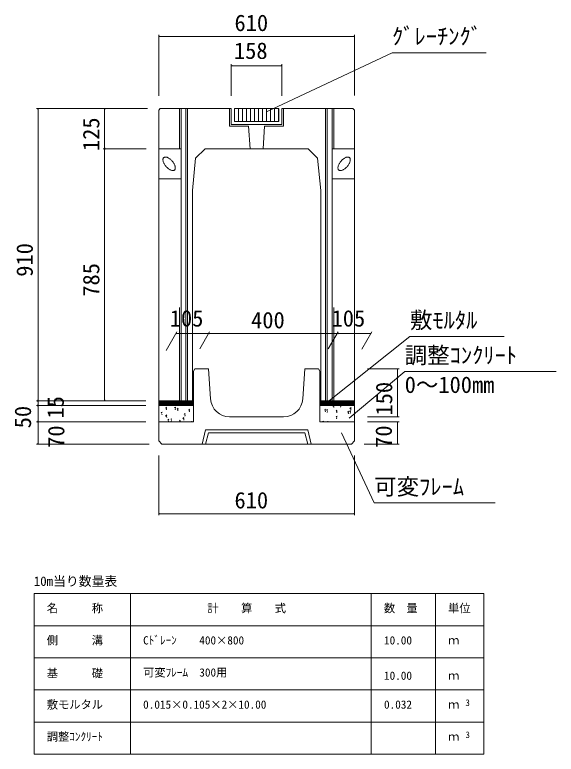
# Model space of a CAD drawing. Units: millimetres on the paper, scale 1:20. Extents: x 0 to 841, y 0 to 594.
# Drawn here: x 537.6 to 621.9, y 376.7 to 491.8 of the extents above; entities that cross this region are included whole.
import ezdxf
from ezdxf.enums import TextEntityAlignment as Align

# ---------------------------------------------------------------- set-up
doc = ezdxf.new("R2010")
doc.units = ezdxf.units.MM
for name, color, linetype, lineweight in [('0_2', 7, 'Continuous', 18), ('D-STR-DIM（寸法）', 7, 'Continuous', 18), ('D-STR-HTXT（旗揚げ）', 4, 'Continuous', 18), ('D-STR-STRn（構造物）', 5, 'Continuous', 18), ('D-STR-TXT（文字）', 7, 'Continuous', 18), ('D-STR（構造物外形線）', 1, 'Continuous', 18)]:
    doc.layers.add(name, color=color, linetype=linetype, lineweight=lineweight)
doc.styles.add('ＭＳ ゴシック', font='')
doc.styles.get('ＭＳ ゴシック').set_extended_font_data('MS Gothic')

msp = doc.modelspace()

# ---------------------------------------------------------------- linework, layer by layer
at = {"layer": '0_2'}
for p, q in [((560.044, 488.447), (560.194, 488.472)), ((560.194, 488.422), (560.044, 488.447)), ((590.394, 488.472), (590.544, 488.447)), ((590.544, 488.447), (590.394, 488.422)), ((571.344, 483.865), (571.494, 483.89)), ((571.494, 483.84), (571.344, 483.865)), ((579.094, 483.89), (579.244, 483.865)), ((579.244, 483.865), (579.094, 483.84)), ((541.235, 477.058), (541.26, 477.208)), ((541.26, 477.208), (541.285, 477.058)), ((551.595, 477.058), (551.62, 477.208)), ((551.62, 477.208), (551.645, 477.058)), ((551.62, 470.958), (551.595, 471.108)), ((551.595, 470.808), (551.62, 470.958)), ((551.645, 471.108), (551.62, 470.958)), ((551.62, 470.958), (551.645, 470.808)), ((562.705, 442.168), (562.855, 442.193)), ((562.855, 442.143), (562.705, 442.168)), ((567.678, 442.193), (567.828, 442.168)), ((567.828, 442.168), (567.678, 442.143)), ((567.828, 442.168), (567.978, 442.193)), ((567.978, 442.143), (567.828, 442.168)), ((587.678, 442.193), (587.828, 442.168)), ((587.828, 442.168), (587.678, 442.143)), ((587.828, 442.168), (587.978, 442.193)), ((587.978, 442.143), (587.828, 442.168)), ((592.953, 442.193), (593.103, 442.168)), ((593.103, 442.168), (592.953, 442.143)), ((597.207, 436.558), (597.232, 436.708)), ((597.232, 436.708), (597.257, 436.558)), ((541.26, 431.708), (541.235, 431.858)), ((541.235, 431.558), (541.26, 431.708)), ((541.285, 431.858), (541.26, 431.708)), ((541.26, 431.708), (541.285, 431.558)), ((551.62, 431.708), (551.595, 431.858)), ((551.645, 431.858), (551.62, 431.708)), ((541.26, 430.958), (541.235, 431.108)), ((541.235, 430.808), (541.26, 430.958)), ((541.285, 431.108), (541.26, 430.958)), ((541.26, 430.958), (541.285, 430.808)), ((541.26, 428.458), (541.235, 428.608)), ((541.235, 428.308), (541.26, 428.458)), ((541.285, 428.608), (541.26, 428.458)), ((541.26, 428.458), (541.285, 428.308)), ((597.232, 429.208), (597.207, 429.358)), ((597.207, 428.308), (597.232, 428.458)), ((597.257, 429.358), (597.232, 429.208)), ((597.232, 428.458), (597.257, 428.308)), ((541.26, 424.958), (541.235, 425.108)), ((541.285, 425.108), (541.26, 424.958)), ((597.232, 424.958), (597.207, 425.108)), ((597.257, 425.108), (597.232, 424.958)), ((560.044, 414.131), (560.194, 414.156)), ((560.194, 414.106), (560.044, 414.131)), ((590.394, 414.156), (590.544, 414.131)), ((590.544, 414.131), (590.394, 414.106))]:
    msp.add_line(p, q, dxfattribs=at)
at = {"layer": '0_2', "color": 9}
for p, q in [((560.044, 488.447), (560.064, 488.447)), ((590.544, 488.447), (590.524, 488.447)), ((571.344, 483.865), (571.364, 483.865)), ((579.244, 483.865), (579.224, 483.865)), ((541.26, 477.208), (541.26, 477.188)), ((551.62, 477.208), (551.62, 477.188)), ((551.62, 470.958), (551.62, 470.978)), ((551.62, 470.958), (551.62, 470.938)), ((562.705, 442.168), (562.725, 442.168)), ((567.828, 442.168), (567.808, 442.168)), ((567.828, 442.168), (567.848, 442.168)), ((587.828, 442.168), (587.808, 442.168)), ((587.828, 442.168), (587.848, 442.168)), ((593.103, 442.168), (593.083, 442.168)), ((597.232, 436.708), (597.232, 436.688)), ((541.26, 431.708), (541.26, 431.728)), ((541.26, 431.708), (541.26, 431.688)), ((551.62, 431.708), (551.62, 431.728)), ((541.26, 430.958), (541.26, 430.978)), ((541.26, 430.958), (541.26, 430.938)), ((541.26, 428.458), (541.26, 428.478)), ((541.26, 428.458), (541.26, 428.438)), ((597.232, 429.208), (597.232, 429.228)), ((597.232, 428.458), (597.232, 428.438)), ((541.26, 424.958), (541.26, 424.978)), ((597.232, 424.958), (597.232, 424.978)), ((560.044, 414.131), (560.064, 414.131)), ((590.544, 414.131), (590.524, 414.131))]:
    msp.add_line(p, q, dxfattribs=at)
at = {"layer": 'D-STR-DIM（寸法）'}
for p, q in [((560.044, 479.209), (560.044, 488.697)), ((560.064, 488.447), (590.524, 488.447)), ((590.544, 479.213), (590.544, 488.697)), ((571.344, 479.208), (571.344, 484.115)), ((579.224, 483.865), (571.364, 483.865)), ((579.244, 479.208), (579.244, 484.115)), ((558.294, 477.208), (541.01, 477.208)), ((541.26, 477.188), (541.26, 431.728)), ((558.294, 477.208), (551.37, 477.208)), ((551.62, 470.978), (551.62, 477.188)), ((558.082, 470.958), (551.37, 470.958)), ((558.082, 470.958), (551.37, 470.958)), ((551.62, 470.938), (551.62, 431.728)), ((561.199, 439.559), (562.849, 442.418)), ((567.808, 442.168), (562.725, 442.168)), ((566.449, 439.778), (567.973, 442.418)), ((566.449, 439.778), (567.973, 442.418)), ((567.848, 442.168), (587.808, 442.168)), ((586.449, 439.778), (587.973, 442.418)), ((586.449, 439.778), (587.973, 442.418)), ((587.848, 442.168), (593.083, 442.168)), ((591.699, 439.735), (593.248, 442.418)), ((592.544, 436.708), (597.482, 436.708)), ((597.232, 436.688), (597.232, 429.228)), ((558.048, 431.708), (541.01, 431.708)), ((558.048, 431.708), (541.01, 431.708)), ((541.26, 431.688), (541.26, 430.978)), ((558.048, 431.708), (551.37, 431.708)), ((558.044, 430.958), (541.01, 430.958)), ((558.044, 430.958), (541.01, 430.958)), ((541.26, 430.938), (541.26, 428.478)), ((558.044, 428.458), (541.01, 428.458)), ((558.044, 428.458), (541.01, 428.458)), ((541.26, 428.438), (541.26, 424.978)), ((592.544, 429.208), (597.482, 429.208)), ((592.544, 428.458), (597.482, 428.458)), ((597.232, 428.438), (597.232, 424.978)), ((558.544, 424.958), (541.01, 424.958)), ((592.044, 424.958), (597.482, 424.958)), ((560.044, 423.208), (560.044, 413.881)), ((590.544, 423.208), (590.544, 413.881)), ((560.064, 414.131), (590.524, 414.131))]:
    msp.add_line(p, q, dxfattribs=at)
at = {"layer": 'D-STR-HTXT（旗揚げ）'}
for p, q in [((576.806, 476.714), (596.378, 485.9)), ((611.04, 485.9), (596.378, 485.9)), ((586.134, 431.344), (599.169, 441.712)), ((613.831, 441.712), (599.169, 441.712)), ((589.705, 428.986), (598.351, 436.25)), ((621.949, 436.25), (598.351, 436.25)), ((588.513, 426.708), (593.597, 415.797)), ((612.46, 415.797), (593.597, 415.797)), ((540.654, 401.687), (610.654, 401.687)), ((540.654, 376.687), (540.654, 401.687)), ((555.654, 376.687), (555.654, 401.687)), ((593.154, 376.687), (593.154, 401.687)), ((603.154, 385.687), (603.154, 401.687)), ((603.154, 376.687), (603.154, 401.687)), ((610.654, 376.687), (610.654, 401.687)), ((540.654, 396.687), (610.654, 396.687)), ((540.654, 391.687), (610.654, 391.687)), ((540.654, 386.687), (610.654, 386.687)), ((540.654, 381.687), (610.654, 381.687)), ((540.654, 376.687), (610.654, 376.687))]:
    msp.add_line(p, q, dxfattribs=at)
at = {"layer": 'D-STR-STRn（構造物）'}
for p, q in [((560.044, 430.958), (560.044, 431.708)), ((560.044, 431.708), (565.438, 431.708)), ((560.044, 431.651), (560.101, 431.708)), ((560.044, 431.475), (560.278, 431.708)), ((560.044, 431.298), (560.454, 431.708)), ((560.044, 431.121), (560.631, 431.708)), ((560.058, 430.958), (560.808, 431.708)), ((560.235, 430.958), (560.985, 431.708)), ((560.412, 430.958), (561.162, 431.708)), ((560.588, 430.958), (561.338, 431.708)), ((560.765, 430.958), (561.515, 431.708)), ((560.942, 430.958), (561.692, 431.708)), ((561.119, 430.958), (561.869, 431.708)), ((561.295, 430.958), (562.045, 431.708)), ((561.472, 430.958), (562.222, 431.708)), ((561.649, 430.958), (562.399, 431.708)), ((561.826, 430.958), (562.576, 431.708)), ((562.003, 430.958), (562.753, 431.708)), ((562.179, 430.958), (562.929, 431.708)), ((562.356, 430.958), (563.106, 431.708)), ((562.533, 430.958), (563.283, 431.708)), ((562.71, 430.958), (563.46, 431.708)), ((562.886, 430.958), (563.636, 431.708)), ((563.063, 430.958), (563.813, 431.708)), ((563.24, 430.958), (563.99, 431.708)), ((563.417, 430.958), (564.167, 431.708)), ((563.594, 430.958), (564.344, 431.708)), ((563.77, 430.958), (564.52, 431.708)), ((563.947, 430.958), (564.697, 431.708)), ((564.124, 430.958), (564.874, 431.708)), ((564.301, 430.958), (565.051, 431.708)), ((564.477, 430.958), (565.227, 431.708)), ((564.654, 430.958), (565.404, 431.708)), ((590.544, 431.708), (585.15, 431.708)), ((585.15, 431.655), (585.203, 431.708)), ((585.15, 431.479), (585.38, 431.708)), ((585.15, 431.302), (585.557, 431.708)), ((585.15, 431.125), (585.734, 431.708)), ((585.16, 430.958), (585.91, 431.708)), ((585.337, 430.958), (586.087, 431.708)), ((585.514, 430.958), (586.264, 431.708)), ((585.691, 430.958), (586.441, 431.708)), ((585.867, 430.958), (586.617, 431.708)), ((586.044, 430.958), (586.794, 431.708)), ((586.221, 430.958), (586.971, 431.708)), ((586.398, 430.958), (587.148, 431.708)), ((586.575, 430.958), (587.325, 431.708)), ((586.751, 430.958), (587.501, 431.708)), ((586.928, 430.958), (587.678, 431.708)), ((587.105, 430.958), (587.855, 431.708)), ((587.282, 430.958), (588.032, 431.708)), ((587.458, 430.958), (588.208, 431.708)), ((587.635, 430.958), (588.385, 431.708)), ((587.812, 430.958), (588.562, 431.708)), ((587.989, 430.958), (588.739, 431.708)), ((588.166, 430.958), (588.916, 431.708)), ((588.342, 430.958), (589.092, 431.708)), ((588.519, 430.958), (589.269, 431.708)), ((588.696, 430.958), (589.446, 431.708)), ((588.873, 430.958), (589.623, 431.708)), ((589.049, 430.958), (589.799, 431.708)), ((589.226, 430.958), (589.976, 431.708)), ((589.403, 430.958), (590.153, 431.708)), ((589.58, 430.958), (590.33, 431.708)), ((589.757, 430.958), (590.507, 431.708)), ((590.544, 430.958), (590.544, 431.708)), ((560.044, 430.958), (565.438, 430.958)), ((560.044, 430.958), (560.044, 428.458)), ((561.137, 430.575), (561.258, 430.718)), ((561.137, 430.575), (561.287, 430.562)), ((562.523, 430.667), (562.698, 430.734)), ((562.523, 430.667), (562.647, 430.583)), ((562.931, 430.418), (563.051, 430.561)), ((564.831, 430.958), (565.438, 431.565)), ((565.008, 430.958), (565.438, 431.388)), ((565.185, 430.958), (565.438, 431.212)), ((565.361, 430.958), (565.438, 431.035)), ((590.544, 430.958), (585.15, 430.958)), ((587.13, 430.9), (587.187, 430.958)), ((587.13, 430.9), (587.353, 430.865)), ((587.31, 430.643), (587.282, 430.88)), ((588.366, 430.718), (588.416, 430.869)), ((589.799, 430.486), (589.993, 430.689)), ((589.933, 430.958), (590.544, 431.569)), ((590.11, 430.958), (590.544, 431.392)), ((590.287, 430.958), (590.544, 431.216)), ((590.464, 430.958), (590.544, 431.039)), ((590.544, 430.958), (590.544, 428.458)), ((560.422, 429.861), (560.598, 429.928)), ((560.423, 429.861), (560.547, 429.777)), ((560.507, 429.5), (560.558, 429.651)), ((561.112, 429.339), (561.307, 429.542)), ((561.248, 430.284), (561.219, 430.44)), ((562.608, 430.306), (562.658, 430.457)), ((562.931, 430.418), (563.08, 430.405)), ((563.041, 430.127), (563.012, 430.284)), ((564.015, 429.66), (564.19, 429.728)), ((564.015, 429.661), (564.14, 429.577)), ((564.1, 429.3), (564.15, 429.451)), ((564.724, 430.261), (564.844, 430.405)), ((564.724, 430.261), (564.873, 430.248)), ((564.834, 429.97), (564.805, 430.127)), ((585.895, 430.259), (586.015, 430.402)), ((585.895, 430.259), (586.044, 430.246)), ((586.005, 429.968), (585.976, 430.125)), ((586.181, 430.272), (586.356, 430.339)), ((586.181, 430.272), (586.305, 430.188)), ((586.265, 429.911), (586.316, 430.062)), ((587.688, 430.102), (587.808, 430.246)), ((587.688, 430.102), (587.837, 430.089)), ((587.798, 429.811), (587.769, 429.968)), ((589.481, 429.945), (589.601, 430.089)), ((589.481, 429.945), (589.63, 429.932)), ((589.591, 429.654), (589.562, 429.811)), ((589.773, 430.072), (589.948, 430.139)), ((589.773, 430.072), (589.898, 429.988)), ((589.799, 430.486), (590.021, 430.452)), ((589.858, 429.711), (589.909, 429.862)), ((589.978, 430.229), (589.95, 430.467)), ((561.112, 429.34), (561.335, 429.305)), ((561.292, 429.083), (561.264, 429.32)), ((561.484, 428.694), (561.605, 428.838)), ((561.484, 428.694), (561.634, 428.681)), ((561.584, 428.458), (561.566, 428.56)), ((561.915, 428.854), (562.09, 428.921)), ((561.915, 428.854), (562.039, 428.77)), ((561.999, 428.494), (562.05, 428.645)), ((563.277, 428.537), (563.398, 428.681)), ((563.277, 428.537), (563.427, 428.524)), ((563.78, 428.926), (563.975, 429.129)), ((563.78, 428.926), (564.003, 428.891)), ((563.96, 428.669), (563.932, 428.906)), ((565.136, 428.458), (565.191, 428.524)), ((585.572, 428.459), (585.747, 428.526)), ((585.572, 428.459), (585.574, 428.458)), ((586.309, 428.458), (586.362, 428.522)), ((587.673, 429.265), (587.848, 429.333)), ((587.673, 429.266), (587.797, 429.182)), ((587.757, 428.905), (587.808, 429.056))]:
    msp.add_line(p, q, dxfattribs=at)
at = {"layer": 'D-STR-TXT（文字）', "color": 5}
for p, q in [((565.3, 431.708), (565.438, 431.708)), ((585.288, 431.708), (585.15, 431.708))]:
    msp.add_line(p, q, dxfattribs=at)
at = {"layer": 'D-STR（構造物外形線）'}
for p, q in [((560.044, 476.958), (560.294, 477.208)), ((560.044, 476.958), (560.044, 431.708)), ((560.294, 477.208), (571.344, 477.208)), ((563.294, 470.958), (563.294, 477.208)), ((563.544, 431.708), (563.544, 477.208)), ((564.294, 431.708), (564.294, 477.208)), ((564.544, 431.708), (564.544, 477.208)), ((571.094, 477.208), (571.094, 474.458)), ((571.344, 477.208), (571.344, 474.708)), ((578.744, 477.208), (571.844, 477.208)), ((571.844, 477.208), (571.844, 475.208)), ((571.847, 475.208), (571.847, 477.208)), ((572.472, 475.208), (572.472, 477.208)), ((573.097, 475.208), (573.097, 477.208)), ((573.722, 475.208), (573.722, 477.208)), ((574.347, 475.208), (574.347, 477.208)), ((574.972, 475.208), (574.972, 477.208)), ((575.597, 475.208), (575.597, 477.208)), ((576.222, 475.208), (576.222, 477.208)), ((576.847, 475.208), (576.847, 477.208)), ((577.472, 475.208), (577.472, 477.208)), ((578.097, 475.208), (578.097, 477.208)), ((578.722, 475.208), (578.722, 477.208)), ((578.744, 475.208), (578.744, 477.208)), ((590.294, 477.208), (579.244, 477.208)), ((579.244, 477.208), (579.244, 474.708)), ((579.494, 477.208), (579.494, 474.458)), ((586.044, 431.708), (586.044, 477.208)), ((586.294, 431.708), (586.294, 477.208)), ((587.044, 431.708), (587.044, 477.208)), ((587.294, 470.958), (587.294, 477.208)), ((590.294, 477.208), (590.544, 476.958)), ((590.544, 476.958), (590.544, 431.708)), ((571.094, 474.458), (574.044, 474.458)), ((571.344, 474.708), (578.236, 474.708)), ((571.844, 475.208), (578.744, 475.208)), ((574.044, 474.458), (574.294, 470.958)), ((576.544, 474.458), (576.294, 470.958)), ((579.244, 474.708), (576.544, 474.708)), ((579.494, 474.458), (576.544, 474.458)), ((563.544, 470.958), (560.044, 470.958)), ((567.294, 470.958), (565.794, 469.458)), ((574.294, 470.958), (567.294, 470.958)), ((574.294, 470.958), (583.294, 470.958)), ((583.294, 470.958), (584.794, 469.458)), ((587.044, 470.958), (590.544, 470.958)), ((560.704, 469.233), (560.708, 469.304)), ((560.708, 469.157), (560.704, 469.233)), ((560.708, 469.304), (560.719, 469.37)), ((560.719, 469.077), (560.708, 469.157)), ((560.719, 469.37), (560.738, 469.43)), ((560.737, 468.993), (560.719, 469.077)), ((560.762, 468.906), (560.737, 468.993)), ((560.738, 469.43), (560.763, 469.484)), ((560.794, 468.817), (560.762, 468.906)), ((560.763, 469.484), (560.796, 469.531)), ((560.833, 468.726), (560.794, 468.817)), ((560.796, 469.531), (560.834, 469.571)), ((560.878, 468.635), (560.833, 468.726)), ((560.834, 469.571), (560.88, 469.604)), ((560.929, 468.543), (560.878, 468.635)), ((560.88, 469.604), (560.931, 469.629)), ((560.986, 468.451), (560.929, 468.543)), ((560.931, 469.629), (560.988, 469.646)), ((560.988, 469.646), (561.05, 469.656)), ((561.05, 469.656), (561.117, 469.657)), ((561.117, 469.657), (561.188, 469.65)), ((561.188, 469.65), (561.263, 469.635)), ((561.263, 469.635), (561.341, 469.613)), ((561.341, 469.613), (561.421, 469.583)), ((561.421, 469.583), (561.503, 469.545)), ((561.503, 469.545), (561.587, 469.5)), ((561.587, 469.5), (561.671, 469.448)), ((561.671, 469.448), (561.755, 469.39)), ((561.755, 469.39), (561.838, 469.326)), ((561.838, 469.326), (561.92, 469.257)), ((561.92, 469.257), (562, 469.182)), ((562, 469.182), (562.078, 469.103)), ((562.078, 469.103), (562.153, 469.02)), ((562.153, 469.02), (562.224, 468.934)), ((562.224, 468.934), (562.29, 468.846)), ((562.29, 468.846), (562.352, 468.756)), ((562.352, 468.756), (562.409, 468.664)), ((562.409, 468.664), (562.46, 468.572)), ((562.46, 468.572), (562.505, 468.481)), ((565.794, 469.458), (565.294, 464.458)), ((584.794, 469.458), (585.294, 464.458)), ((588.128, 468.572), (588.083, 468.481)), ((588.179, 468.664), (588.128, 468.572)), ((588.236, 468.756), (588.179, 468.664)), ((588.298, 468.846), (588.236, 468.756)), ((588.364, 468.934), (588.298, 468.846)), ((588.435, 469.02), (588.364, 468.934)), ((588.51, 469.103), (588.435, 469.02)), ((588.588, 469.182), (588.51, 469.103)), ((588.668, 469.257), (588.588, 469.182)), ((588.75, 469.326), (588.668, 469.257)), ((588.833, 469.39), (588.75, 469.326)), ((588.917, 469.448), (588.833, 469.39)), ((589.001, 469.5), (588.917, 469.448)), ((589.085, 469.545), (589.001, 469.5)), ((589.167, 469.583), (589.085, 469.545)), ((589.247, 469.613), (589.167, 469.583)), ((589.325, 469.635), (589.247, 469.613)), ((589.4, 469.65), (589.325, 469.635)), ((589.471, 469.657), (589.4, 469.65)), ((589.538, 469.656), (589.471, 469.657)), ((589.6, 469.646), (589.538, 469.656)), ((589.657, 469.629), (589.6, 469.646)), ((589.602, 468.451), (589.659, 468.543)), ((589.708, 469.604), (589.657, 469.629)), ((589.659, 468.543), (589.71, 468.635)), ((589.753, 469.571), (589.708, 469.604)), ((589.71, 468.635), (589.755, 468.726)), ((589.792, 469.531), (589.753, 469.571)), ((589.755, 468.726), (589.794, 468.817)), ((589.825, 469.484), (589.792, 469.531)), ((589.794, 468.817), (589.826, 468.906)), ((589.85, 469.43), (589.825, 469.484)), ((589.826, 468.906), (589.851, 468.993)), ((589.869, 469.37), (589.85, 469.43)), ((589.851, 468.993), (589.869, 469.077)), ((589.88, 469.304), (589.869, 469.37)), ((589.869, 469.077), (589.88, 469.157)), ((589.883, 469.233), (589.88, 469.304)), ((589.88, 469.157), (589.883, 469.233)), ((561.048, 468.361), (560.986, 468.451)), ((561.114, 468.272), (561.048, 468.361)), ((561.185, 468.186), (561.114, 468.272)), ((561.26, 468.104), (561.185, 468.186)), ((561.338, 468.025), (561.26, 468.104)), ((561.418, 467.95), (561.338, 468.025)), ((561.5, 467.881), (561.418, 467.95)), ((561.583, 467.816), (561.5, 467.881)), ((561.667, 467.758), (561.583, 467.816)), ((561.751, 467.707), (561.667, 467.758)), ((561.835, 467.662), (561.751, 467.707)), ((561.917, 467.624), (561.835, 467.662)), ((561.997, 467.594), (561.917, 467.624)), ((562.075, 467.571), (561.997, 467.594)), ((562.15, 467.557), (562.075, 467.571)), ((562.221, 467.55), (562.15, 467.557)), ((562.288, 467.551), (562.221, 467.55)), ((562.35, 467.561), (562.288, 467.551)), ((562.407, 467.578), (562.35, 467.561)), ((562.458, 467.603), (562.407, 467.578)), ((562.503, 467.635), (562.458, 467.603)), ((562.542, 467.676), (562.503, 467.635)), ((562.505, 468.481), (562.544, 468.39)), ((562.575, 467.723), (562.542, 467.676)), ((562.544, 468.39), (562.576, 468.301)), ((562.6, 467.776), (562.575, 467.723)), ((562.576, 468.301), (562.601, 468.214)), ((562.619, 467.836), (562.6, 467.776)), ((562.601, 468.214), (562.619, 468.13)), ((562.619, 468.13), (562.63, 468.05)), ((562.63, 467.902), (562.619, 467.836)), ((562.63, 468.05), (562.633, 467.974)), ((562.633, 467.974), (562.63, 467.902)), ((587.958, 468.05), (587.954, 467.974)), ((587.954, 467.974), (587.958, 467.902)), ((587.969, 468.13), (587.958, 468.05)), ((587.958, 467.902), (587.969, 467.836)), ((587.987, 468.214), (587.969, 468.13)), ((587.969, 467.836), (587.988, 467.776)), ((588.012, 468.301), (587.987, 468.214)), ((587.988, 467.776), (588.013, 467.723)), ((588.044, 468.39), (588.012, 468.301)), ((588.013, 467.723), (588.046, 467.676)), ((588.083, 468.481), (588.044, 468.39)), ((588.046, 467.676), (588.084, 467.635)), ((588.084, 467.635), (588.13, 467.603)), ((588.13, 467.603), (588.181, 467.578)), ((588.181, 467.578), (588.238, 467.561)), ((588.238, 467.561), (588.3, 467.551)), ((588.3, 467.551), (588.367, 467.55)), ((588.367, 467.55), (588.438, 467.557)), ((588.438, 467.557), (588.513, 467.571)), ((588.513, 467.571), (588.591, 467.594)), ((588.591, 467.594), (588.671, 467.624)), ((588.671, 467.624), (588.753, 467.662)), ((588.753, 467.662), (588.837, 467.707)), ((588.837, 467.707), (588.921, 467.758)), ((588.921, 467.758), (589.005, 467.816)), ((589.005, 467.816), (589.088, 467.881)), ((589.088, 467.881), (589.17, 467.95)), ((589.17, 467.95), (589.25, 468.025)), ((589.25, 468.025), (589.328, 468.104)), ((589.328, 468.104), (589.403, 468.186)), ((589.403, 468.186), (589.474, 468.272)), ((589.474, 468.272), (589.54, 468.361)), ((589.54, 468.361), (589.602, 468.451)), ((560.044, 466.248), (563.544, 466.248)), ((590.544, 466.248), (587.044, 466.248)), ((565.294, 464.458), (565.294, 431.708)), ((585.294, 464.458), (585.294, 431.708)), ((563.294, 431.708), (563.294, 446.248)), ((587.294, 431.708), (587.294, 446.248)), ((565.669, 436.708), (565.419, 436.208)), ((565.669, 436.708), (567.794, 436.708)), ((567.794, 436.708), (568.107, 432.009)), ((582.794, 436.708), (582.481, 432.009)), ((584.919, 436.708), (582.794, 436.708)), ((584.919, 436.708), (585.169, 436.208)), ((565.438, 436.246), (565.438, 428.458)), ((585.15, 436.246), (585.15, 428.458)), ((565.294, 431.708), (560.044, 431.708)), ((585.294, 431.708), (590.294, 431.708)), ((560.044, 428.458), (565.438, 428.458)), ((560.044, 428.458), (560.044, 425.458)), ((571.052, 429.209), (579.487, 429.208)), ((590.544, 428.458), (585.15, 428.458)), ((590.544, 428.458), (590.544, 425.458)), ((566.813, 424.958), (567.313, 427.208)), ((567.313, 427.208), (583.275, 427.208)), ((583.775, 424.958), (583.275, 427.208)), ((567.813, 426.708), (567.313, 424.958)), ((567.813, 426.708), (582.775, 426.708)), ((582.775, 426.708), (583.275, 424.958)), ((560.044, 425.458), (560.544, 424.958)), ((590.044, 424.958), (560.544, 424.958)), ((587.281, 424.958), (563.281, 424.958)), ((590.544, 425.458), (590.044, 424.958))]:
    msp.add_line(p, q, dxfattribs=at)
for centre, start, end in [((571.101, 432.208), 183.81425, 270.00386), ((579.487, 432.208), 269.99614, 356.18575)]:
    msp.add_arc(centre, 3, start, end, dxfattribs=at)

# ---------------------------------------------------------------- texts
at = {"layer": 'D-STR-STRn（構造物）', "color": 7, "style": 'ＭＳ ゴシック'}
for s, p in [('610', (571.847, 488.497)), ('158', (571.763, 484.163)), ('105', (561.767, 442.493)), ('400', (574.435, 442.218)), ('105', (586.966, 442.493)), ('610', (571.847, 414.181))]:
    msp.add_text(s, height=2.566, dxfattribs=at).set_placement(p, align=Align.BOTTOM_LEFT)
for s, p in [('125', (551.57, 470.583)), ('910', (541.21, 451.021)), ('785', (551.57, 447.913)), ('150', (597.182, 429.414)), ('15', (546.029, 428.938)), ('50', (540.935, 427.425)), ('70', (546.123, 424.381)), ('70', (597.122, 424.381))]:
    msp.add_text(s, height=2.566, rotation=90, dxfattribs=at).set_placement(p, align=Align.BOTTOM_LEFT)
at = {"layer": 'D-STR-TXT（文字）', "style": 'ＭＳ ゴシック'}
for s, height, p in [('ｸﾞﾚｰﾁﾝｸﾞ', 2.566, (596.378, 486.4)), ('敷ﾓﾙﾀﾙ', 2.566, (599.169, 442.212)), ('調整ｺﾝｸﾘｰﾄ', 2.566, (598.351, 436.75)), ('0～100mm', 2.566, (598.351, 432.158)), ('可変ﾌﾚｰﾑ', 2.566, (593.597, 416.297)), ('10m当り数量表', 1.466, (540.599, 402.449)), ('名\u3000\u3000\u3000称', 1.283, (542.615, 398.388)), ('計\u3000\u3000算\u3000\u3000式', 1.283, (567.619, 398.388)), ('数\u3000量', 1.283, (595.115, 398.388)), ('単位', 1.283, (605.115, 398.388)), ('側\u3000\u3000\u3000溝', 1.283, (542.615, 393.388)), ('Cﾄﾞﾚｰﾝ\u3000\u3000400×800', 1.283, (557.615, 393.388)), ('10.00', 1.283, (595.129, 393.388)), ('ｍ', 1.283, (605.115, 393.388)), ('可変ﾌﾚｰﾑ\u3000300用', 1.283, (557.615, 388.388)), ('基\u3000\u3000\u3000礎', 1.283, (542.615, 388.256)), ('10.00', 1.283, (595.129, 387.888)), ('ｍ', 1.283, (605.115, 387.888)), ('敷モルタル', 1.283, (542.615, 383.388)), ('0.015×0.105×2×10.00', 1.283, (557.615, 383.388)), ('0.032', 1.283, (595.129, 383.388)), ('ｍ', 1.283, (605.115, 383.388)), ('3', 1.026, (607.816, 383.891)), ('調整ｺﾝｸﾘｰﾄ', 1.283, (542.615, 378.388)), ('3', 1.026, (607.816, 378.891)), ('ｍ', 1.283, (605.115, 378.388))]:
    msp.add_text(s, height=height, dxfattribs=at).set_placement(p, align=Align.BOTTOM_LEFT)

doc.saveas('drawing.dxf')
